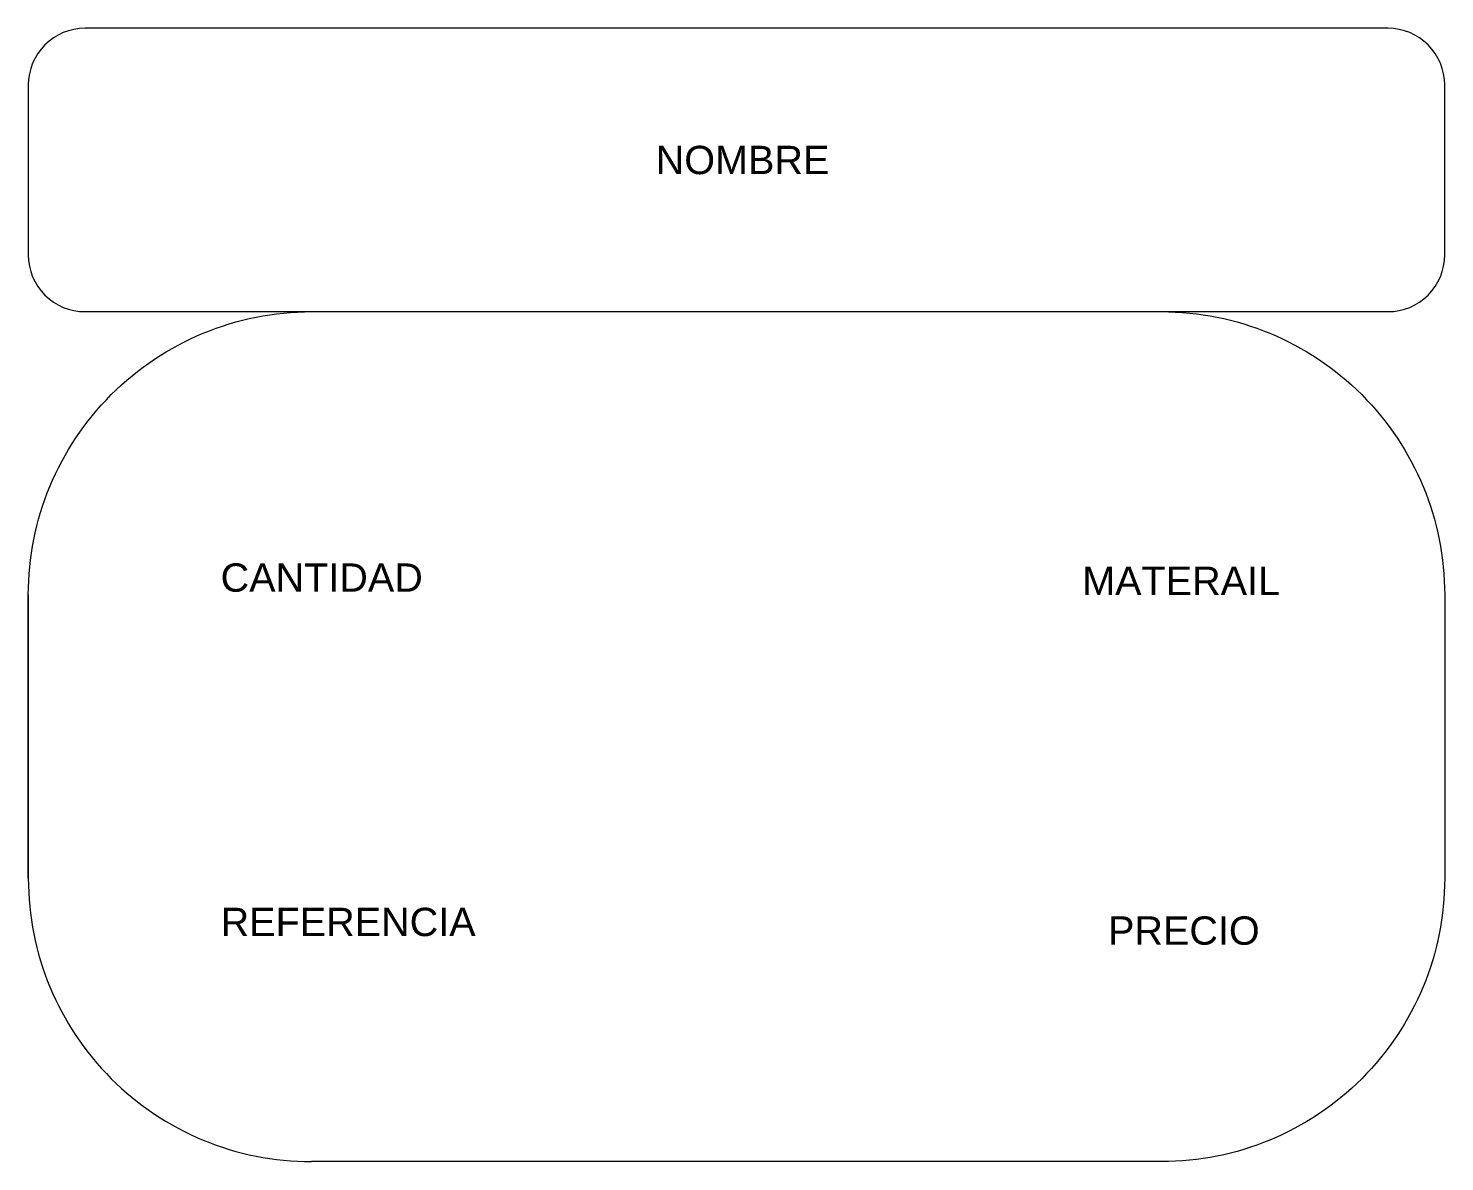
# Model space of a CAD drawing. Header units: millimetres. Extents: x 0 to 500, y 0 to 400.
import ezdxf

# ---------------------------------------------------------------- set-up
doc = ezdxf.new("R2010")
doc.units = ezdxf.units.MM
doc.styles.get("Standard").update_dxf_attribs({"font": 'arial.ttf'})

msp = doc.modelspace()

# ---------------------------------------------------------------- linework, layer by layer
msp.add_lwpolyline([(20, 300), (480, 300, 0.414214), (500, 320), (500, 380, 0.414214), (480, 400), (20, 400, 0.414214), (0, 380), (0, 320, 0.414214)], format="xyb", close=True)
for points in [[(0, 100), (0, 200, -0.414214), (100, 300), (400, 300, -0.414214), (500, 200), (500, 100, -0.414214), (400, 0), (100, 0)], [(0, 200), (0, 100, 0.414214), (100, 0)]]:
    msp.add_lwpolyline(points, format="xyb")

# ---------------------------------------------------------------- texts
for tag, p, s, flags in [('NOMBRE', (221.47, 348.54), 'Silla', 2), ('CANTIDAD', (67.88, 201.16), '1', 3), ('MATERAIL', (372.03, 200), 'Plástco, metal, fibra', 3), ('REFERENCIA', (67.88, 79.61), 'SN1CAD', 5), ('PRECIO', (381.15, 76.57), '250000', 9)]:
    msp.add_attdef(tag, p, s, height=10, dxfattribs=dict(flags=flags))

doc.saveas('drawing.dxf')
